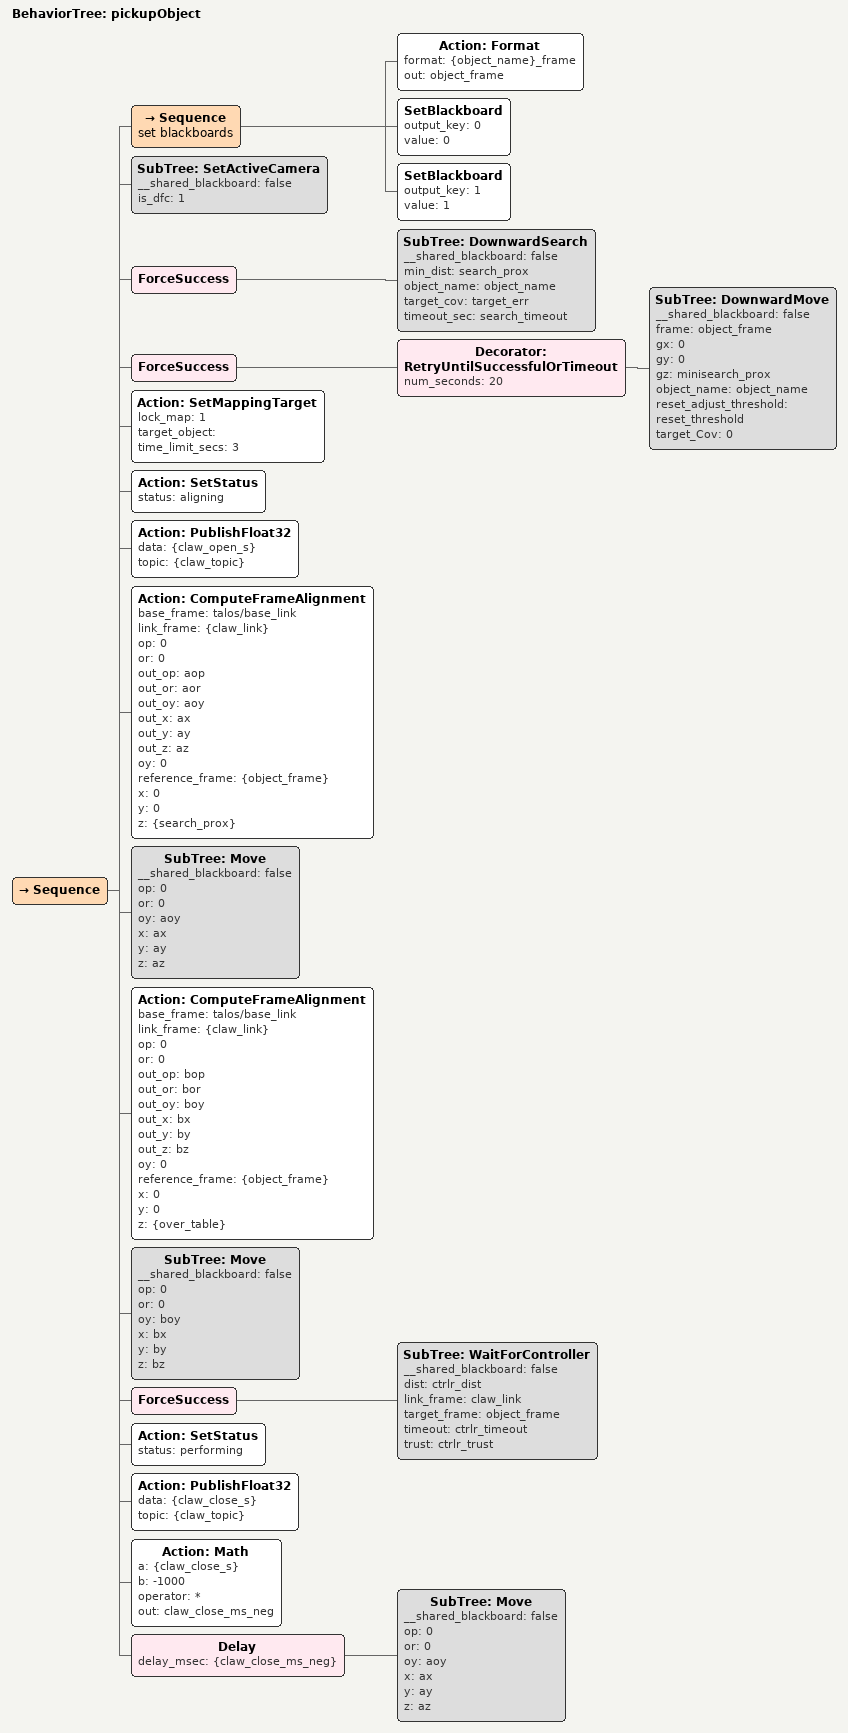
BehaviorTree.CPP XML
<BehaviorTree ID="pickupObject">
    <Sequence>
        <Sequence name="set blackboards">
            <Action ID="Format" format="{object_name}_frame" out="object_frame"/>
            <SetBlackboard output_key="0" value="0"/>
            <SetBlackboard output_key="1" value="1"/>
        </Sequence>
        <SubTree ID="SetActiveCamera" __shared_blackboard="false" is_dfc="1"/>
        <ForceSuccess>
            <SubTree ID="DownwardSearch" __shared_blackboard="false" min_dist="search_prox" object_name="object_name" target_cov="target_err" timeout_sec="search_timeout"/>
        </ForceSuccess>
        <ForceSuccess>
            <Decorator ID="RetryUntilSuccessfulOrTimeout" num_seconds="20">
                <SubTree ID="DownwardMove" __shared_blackboard="false" frame="object_frame" gx="0" gy="0" gz="minisearch_prox" object_name="object_name" reset_adjust_threshold="reset_threshold" target_Cov="0"/>
            </Decorator>
        </ForceSuccess>
        <Action ID="SetMappingTarget" lock_map="1" target_object="" time_limit_secs="3"/>
        <Action ID="SetStatus" status="aligning"/>
        <Action ID="PublishFloat32" data="{claw_open_s}" topic="{claw_topic}"/>
        <Action ID="ComputeFrameAlignment" base_frame="talos/base_link" link_frame="{claw_link}" op="0" or="0" out_op="aop" out_or="aor" out_oy="aoy" out_x="ax" out_y="ay" out_z="az" oy="0" reference_frame="{object_frame}" x="0" y="0" z="{search_prox}"/>
        <SubTree ID="Move" __shared_blackboard="false" op="0" or="0" oy="aoy" x="ax" y="ay" z="az"/>
        <Action ID="ComputeFrameAlignment" base_frame="talos/base_link" link_frame="{claw_link}" op="0" or="0" out_op="bop" out_or="bor" out_oy="boy" out_x="bx" out_y="by" out_z="bz" oy="0" reference_frame="{object_frame}" x="0" y="0" z="{over_table}"/>
        <SubTree ID="Move" __shared_blackboard="false" op="0" or="0" oy="boy" x="bx" y="by" z="bz"/>
        <ForceSuccess>
            <SubTree ID="WaitForController" __shared_blackboard="false" dist="ctrlr_dist" link_frame="claw_link" target_frame="object_frame" timeout="ctrlr_timeout" trust="ctrlr_trust"/>
        </ForceSuccess>
        <Action ID="SetStatus" status="performing"/>
        <Action ID="PublishFloat32" data="{claw_close_s}" topic="{claw_topic}"/>
        <Action ID="Math" a="{claw_close_s}" b="-1000" operator="*" out="claw_close_ms_neg"/>
        <Delay delay_msec="{claw_close_ms_neg}">
            <SubTree ID="Move" __shared_blackboard="false" op="0" or="0" oy="aoy" x="ax" y="ay" z="az"/>
        </Delay>
    </Sequence>
</BehaviorTree>
